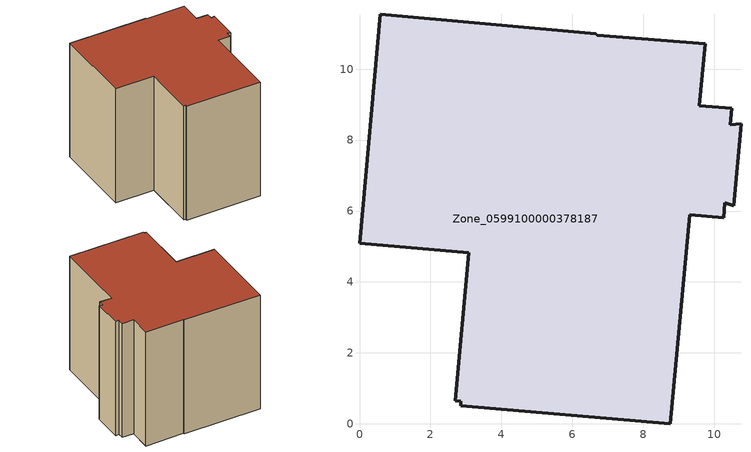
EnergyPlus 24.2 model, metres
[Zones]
Zone_0599100000378187
 floor ground (C_G): 3.07,4.83 0,5.09 0.58,11.55 6.67,11 6.71,10.95 9.75,10.72 9.58,8.97 10.49,8.89 10.46,8.43 10.76,8.47 10.55,6.15 10.3,6.23 10.27,5.81 9.31,5.89 8.77,0 2.85,0.51 2.85,0.64 2.7,0.66 z0
 wall outside (C_F): 8.77,0 9.31,5.89 10.27,5.81 10.3,6.23 10.55,6.15 10.76,8.47 10.46,8.43 10.49,8.89 9.58,8.97 9.75,10.72 6.71,10.95 6.67,11 0.58,11.55 0,5.09 3.07,4.83 2.7,0.66 2.85,0.64 2.85,0.51 8.77,0 z0:9.67
 roof outside (C_R): 10.49,8.89 9.58,8.97 9.75,10.72 6.71,10.95 6.67,11 0.58,11.55 0,5.09 3.07,4.83 2.7,0.66 2.85,0.64 2.85,0.51 8.77,0 9.31,5.89 10.27,5.81 10.3,6.23 10.55,6.15 10.76,8.47 10.46,8.43 z9.67
[BUILDING]
Pand.0599100000378187: North Axis=0; Terrain=City; Loads Convergence Tolerance Value=0.04; Temperature Convergence Tolerance Value=0.4; Solar Distribution=FullExterior; Maximum Number of Warmup Days=25; Minimum Number of Warmup Days=1
[Site:Location]
Rotterdam.The.Hague.AP_ZH_NLD Design_Conditions: Latitude=51.96; Longitude=4.45; Time Zone=1; Elevation=-4.5
[SITE:GROUNDTEMPERATURE:BUILDINGSURFACE]
18, 18, 18, 18, 18, 18, 18, 18, 18, 18, 18, 18
[MATERIAL] Thermal Absorptance=0.9; Solar Absorptance=0.7; Visible Absorptance=0.7
Name | Roughness | Thickness | Conductivity | Density | Specific Heat
G.TC.1992-2005 | MediumSmooth | 0.15 | 0.06 | 540 | 1210
F.TC.1992-2005 | Rough | 0.3 | 0.12 | 1920 | 840
R.TC.1992-2005 | MediumRough | 0.2 | 0.08 | 1500 | 1000
[CONSTRUCTION]
C_G: G.TC.1992-2005
C_F: F.TC.1992-2005
C_R: R.TC.1992-2005
[ZONE]
Zone_0599100000378187: Type=1; Multiplier=1; Ceiling Height=Autocalculate; Volume=Autocalculate; Floor Area=autocalculate; Part of Total Floor Area=Yes
[ZONEINFILTRATION:DESIGNFLOWRATE]
Infil_Zone_0599100000378187: Zone or ZoneList or Space or SpaceList=Zone_0599100000378187; Schedule=AlwaysOn; Design Flow Rate Calculation Method=Flow/Area; Flow Rate per Floor Area=0.0015; Constant Term Coefficient=1; Temperature Term Coefficient=0; Velocity Term Coefficient=0; Velocity Squared Term Coefficient=0
[HVACTEMPLATE:ZONE:IDEALLOADSAIRSYSTEM]
Zone_0599100000378187: Maximum Heating Supply Air Temperature=50; Minimum Cooling Supply Air Temperature=13; Maximum Heating Supply Air Humidity Ratio=0.0156; Minimum Cooling Supply Air Humidity Ratio=0.0077; Heating Limit=NoLimit; Cooling Limit=NoLimit; Dehumidification Control Type=ConstantSensibleHeatRatio; Cooling Sensible Heat Ratio=0.7; Dehumidification Setpoint=60; Humidification Control Type=None; Humidification Setpoint=30; Outdoor Air Method=None; Outdoor Air Flow Rate per Person=0.00944; Outdoor Air Flow Rate per Zone Floor Area=0; Outdoor Air Flow Rate per Zone=0; Demand Controlled Ventilation Type=None; Outdoor Air Economizer Type=NoEconomizer; Heat Recovery Type=None; Sensible Heat Recovery Effectiveness=0.7; Latent Heat Recovery Effectiveness=0.65
[ZONECONTROL:THERMOSTAT]
ThermostatControl_Zone_0599100000378187: Zone or ZoneList=Zone_0599100000378187; Control Type Schedule=DualSetpointControlType; Control 1=Thermostat_Zone_0599100000378187; Temperature Difference Between Cutout And Setpoint=0
[THERMOSTATSETPOINT:DUALSETPOINT]
Thermostat_Zone_0599100000378187: Heating Setpoint Temperature Schedule=HeatingSetpoint_Zone_0599100000378187; Cooling Setpoint Temperature Schedule=CoolingSetpoint_Zone_0599100000378187
[SCHEDULE:COMPACT]
HeatingSetpoint_Zone_0599100000378187: Through: 12/31, For: AllDays, Until: 24:00, 21
CoolingSetpoint_Zone_0599100000378187: Through: 12/31, For: AllDays, Until: 24:00, 24
DualSetpointControlType: Through: 12/31, For: AllDays, Until: 24:00, 4
AlwaysOn: Through: 12/31, For: AllDays, Until: 24:00, 1
